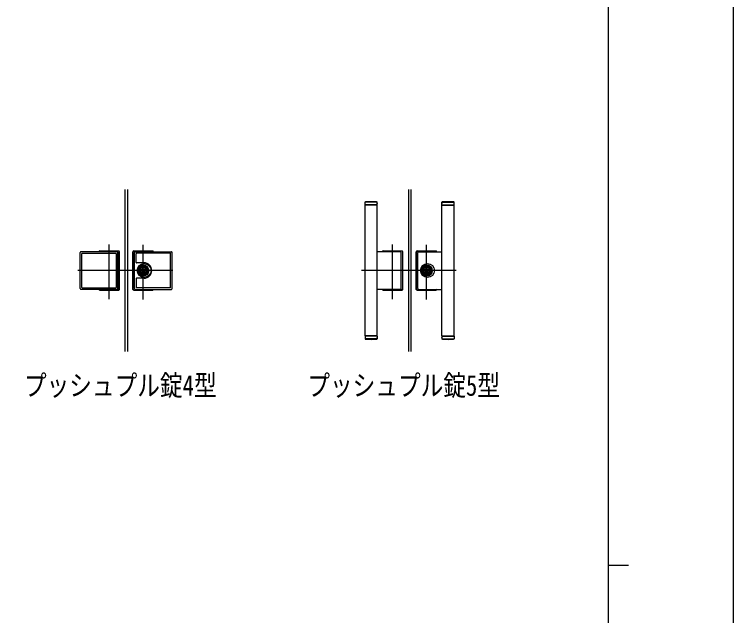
# Model space of a CAD drawing. Units: millimetres, scale not verified. Extents: x -4205 to 4205, y -2970 to 2970.
# Drawn here: x 2428 to 4205, y 0 to 1485 of the extents above; entities that cross this region are included whole.
import ezdxf
from ezdxf.enums import TextEntityAlignment as Align

# ---------------------------------------------------------------- set-up
doc = ezdxf.new("R2010")
doc.units = ezdxf.units.MM
doc.header["$LTSCALE"] = 10
for name, color, linetype in [('0-1_FRONT_V1', 7, 'Continuous'), ('0-2_USER1', 3, 'Continuous'), ('0-3_YKK_12', 2, 'Continuous'), ('0-4_YKK_13', 4, 'Continuous'), ('0-7_YKK_ZWAK', 7, 'Continuous')]:
    doc.layers.add(name, color=color, linetype=linetype)
doc.styles.add('ＭＳ ゴシック', font='')
doc.styles.get('ＭＳ ゴシック').set_extended_font_data('MS Gothic')

msp = doc.modelspace()

# ---------------------------------------------------------------- linework, layer by layer
at = {"layer": '0-1_FRONT_V1'}
for p, q in [((2701.52, 1052.33), (2701.52, 652.33)), ((2707.52, 1052.33), (2707.52, 652.33)), ((3401.52, 1052.33), (3401.52, 652.33)), ((3407.52, 1052.33), (3407.52, 652.33))]:
    msp.add_line(p, q, dxfattribs=at)
at = {"layer": '0-3_YKK_12'}
for p, q in [((2662.52, 781.42), (2662.52, 916.89)), ((2746.52, 780.73), (2746.52, 915.51)), ((3362.52, 781.42), (3362.52, 916.89)), ((3446.52, 780.73), (3446.52, 915.51)), ((2819.55, 852.33), (2585.43, 852.33)), ((3519.55, 852.33), (3285.43, 852.33))]:
    msp.add_line(p, q, dxfattribs=at)
at = {"layer": '0-4_YKK_13'}
for p, q in [((3294.52, 1021.33), (3295.02, 1021.83)), ((3294.52, 1014.83), (3294.52, 1021.33)), ((3324.52, 1021.33), (3294.52, 1021.33)), ((3324.52, 1014.83), (3294.52, 1014.83)), ((3324.52, 1013.83), (3294.52, 1013.83)), ((3294.52, 690.83), (3294.52, 1013.83)), ((3295.02, 1021.83), (3324.02, 1021.83)), ((3295.52, 1013.83), (3295.52, 1014.83)), ((3323.52, 1013.83), (3323.52, 1014.83)), ((3324.02, 1021.83), (3324.52, 1021.33)), ((3324.52, 1014.83), (3324.52, 1021.33)), ((3324.52, 1018.61), (3324.52, 1017.61)), ((3324.52, 690.83), (3324.52, 1013.83)), ((3484.52, 1014.83), (3484.52, 1021.33)), ((3484.52, 1021.33), (3514.52, 1021.33)), ((3484.52, 1018.61), (3484.52, 1017.61)), ((3484.52, 1014.83), (3514.52, 1014.83)), ((3484.52, 1013.83), (3514.52, 1013.83)), ((3484.52, 690.83), (3484.52, 1013.83)), ((3485.52, 1013.83), (3485.52, 1014.83)), ((3513.52, 1013.83), (3513.52, 1014.83)), ((3514.52, 1021.33), (3514.02, 1021.83)), ((3514.52, 1014.83), (3514.52, 1021.33)), ((3514.52, 690.83), (3514.52, 1013.83)), ((2590.88, 807.83), (2590.88, 896.83)), ((2681.87, 898.83), (2592.88, 898.83)), ((2594.88, 810.83), (2594.88, 893.83)), ((2595.88, 894.83), (2678.87, 894.83)), ((2639.02, 900.83), (2686.02, 900.83)), ((2685.52, 900.33), (2639.52, 900.33)), ((2679.87, 893.83), (2679.87, 810.83)), ((2683.87, 807.83), (2683.87, 896.83)), ((2687.52, 806.33), (2687.52, 898.33)), ((2688.02, 805.83), (2688.02, 898.83)), ((2721.02, 805.83), (2721.02, 898.83)), ((2721.52, 806.33), (2721.52, 898.33)), ((2723.02, 900.83), (2770.02, 900.83)), ((2723.52, 900.33), (2769.52, 900.33)), ((2725.17, 807.83), (2725.17, 896.83)), ((2727.17, 898.83), (2816.16, 898.83)), ((2729.17, 872.33), (2729.17, 893.83)), ((2813.16, 894.83), (2730.17, 894.83)), ((2814.16, 810.83), (2814.16, 893.83)), ((2818.16, 807.83), (2818.16, 896.83)), ((3381.87, 898.83), (3324.52, 898.83)), ((3339.02, 900.83), (3386.02, 900.83)), ((3385.52, 900.33), (3339.52, 900.33)), ((3383.87, 807.83), (3383.87, 896.83)), ((3387.52, 806.33), (3387.52, 898.33)), ((3388.02, 805.83), (3388.02, 898.83)), ((3421.02, 805.83), (3421.02, 898.83)), ((3421.52, 806.33), (3421.52, 898.33)), ((3423.02, 900.83), (3470.02, 900.83)), ((3423.52, 900.33), (3469.52, 900.33)), ((3425.17, 807.83), (3425.17, 896.83)), ((3427.17, 898.83), (3484.52, 898.83)), ((2748.72, 871.33), (2730.17, 871.33)), ((2742.28, 853.83), (2739.82, 853.83)), ((2739.82, 850.83), (2739.82, 853.83)), ((2742.85, 853.35), (2743.27, 852.93)), ((2749.78, 862.73), (2743.26, 862.73)), ((2743.27, 852.93), (2743.66, 852.93)), ((2744.52, 853.53), (2743.66, 852.93)), ((2745.12, 853.53), (2744.52, 853.53)), ((2745.62, 853.03), (2745.12, 853.53)), ((2746.39, 853.03), (2745.62, 853.03)), ((2747.09, 852.33), (2746.39, 853.03)), ((2747.92, 853.53), (2747.47, 853.08)), ((2747.47, 852.53), (2747.47, 853.08)), ((2748.52, 853.53), (2747.92, 853.53)), ((2748.52, 853.53), (2749.38, 852.93)), ((2749.97, 852.93), (2749.38, 852.93)), ((2750.22, 853.18), (2749.97, 852.93)), ((2750.87, 853.18), (2750.22, 853.18)), ((2753.22, 853.83), (2750.76, 853.83)), ((2750.87, 851.53), (2750.87, 853.18)), ((2753.22, 850.83), (2753.22, 853.83)), ((3442.28, 853.83), (3439.82, 853.83)), ((3439.82, 850.83), (3439.82, 853.83)), ((3442.85, 853.35), (3443.27, 852.93)), ((3449.78, 862.73), (3443.26, 862.73)), ((3443.27, 852.93), (3443.66, 852.93)), ((3444.52, 853.53), (3443.66, 852.93)), ((3445.12, 853.53), (3444.52, 853.53)), ((3445.62, 853.03), (3445.12, 853.53)), ((3446.39, 853.03), (3445.62, 853.03)), ((3447.09, 852.33), (3446.39, 853.03)), ((3447.92, 853.53), (3447.47, 853.08)), ((3447.47, 852.53), (3447.47, 853.08)), ((3448.52, 853.53), (3447.92, 853.53)), ((3448.52, 853.53), (3449.38, 852.93)), ((3449.97, 852.93), (3449.38, 852.93)), ((3450.22, 853.18), (3449.97, 852.93)), ((3450.87, 853.18), (3450.22, 853.18)), ((3453.22, 853.83), (3450.76, 853.83)), ((3450.87, 851.53), (3450.87, 853.18)), ((3453.22, 850.83), (3453.22, 853.83)), ((2742.28, 850.83), (2739.82, 850.83)), ((2742.17, 851.48), (2742.82, 851.48)), ((2744.52, 851.13), (2743.66, 851.73)), ((2744.52, 851.13), (2745.12, 851.13)), ((2745.12, 851.13), (2745.57, 851.58)), ((2745.57, 852.13), (2745.57, 851.58)), ((2745.77, 852.33), (2745.95, 852.33)), ((2746.65, 851.63), (2747.42, 851.63)), ((2747.09, 852.33), (2747.27, 852.33)), ((2747.42, 851.63), (2747.92, 851.13)), ((2747.92, 851.13), (2748.52, 851.13)), ((2748.52, 851.13), (2749.38, 851.73)), ((2749.77, 851.73), (2749.38, 851.73)), ((2750.19, 851.31), (2749.77, 851.73)), ((2750.87, 851.53), (2750.43, 851.28)), ((2753.22, 850.83), (2750.76, 850.83)), ((3442.28, 850.83), (3439.82, 850.83)), ((3442.17, 851.48), (3442.82, 851.48)), ((3444.52, 851.13), (3443.66, 851.73)), ((3444.52, 851.13), (3445.12, 851.13)), ((3445.12, 851.13), (3445.57, 851.58)), ((3445.57, 852.13), (3445.57, 851.58)), ((3445.77, 852.33), (3445.95, 852.33)), ((3446.65, 851.63), (3447.42, 851.63)), ((3447.09, 852.33), (3447.27, 852.33)), ((3447.42, 851.63), (3447.92, 851.13)), ((3447.92, 851.13), (3448.52, 851.13)), ((3448.52, 851.13), (3449.38, 851.73)), ((3449.77, 851.73), (3449.38, 851.73)), ((3450.19, 851.31), (3449.77, 851.73)), ((3450.87, 851.53), (3450.43, 851.28)), ((3453.22, 850.83), (3450.76, 850.83)), ((2729.17, 832.33), (2729.17, 810.83)), ((2748.72, 833.33), (2730.17, 833.33)), ((2681.87, 805.83), (2592.88, 805.83)), ((2595.88, 809.83), (2678.87, 809.83)), ((2639.02, 803.83), (2686.02, 803.83)), ((2685.52, 804.33), (2639.52, 804.33)), ((2723.02, 803.83), (2770.02, 803.83)), ((2723.52, 804.33), (2769.52, 804.33)), ((2727.17, 805.83), (2816.16, 805.83)), ((2813.16, 809.83), (2730.17, 809.83)), ((3381.87, 805.83), (3324.52, 805.83)), ((3339.02, 803.83), (3386.02, 803.83)), ((3385.52, 804.33), (3339.52, 804.33)), ((3423.02, 803.83), (3470.02, 803.83)), ((3423.52, 804.33), (3469.52, 804.33)), ((3427.17, 805.83), (3484.52, 805.83)), ((3324.52, 690.83), (3294.52, 690.83)), ((3324.52, 683.33), (3294.52, 683.33)), ((3294.52, 683.33), (3295.02, 682.83)), ((3295.52, 690.83), (3295.52, 689.83)), ((3323.52, 690.83), (3323.52, 689.83)), ((3324.52, 689.83), (3324.52, 683.33)), ((3324.52, 686.05), (3324.52, 687.05)), ((3484.52, 690.83), (3514.52, 690.83)), ((3484.52, 689.83), (3514.52, 689.83)), ((3484.52, 689.83), (3484.52, 683.33)), ((3484.52, 686.05), (3484.52, 687.05)), ((3485.02, 682.83), (3484.52, 683.33)), ((3484.52, 683.33), (3514.52, 683.33)), ((3514.02, 682.83), (3485.02, 682.83)), ((3485.52, 690.83), (3485.52, 689.83)), ((3513.52, 690.83), (3513.52, 689.83)), ((3514.52, 683.33), (3514.02, 682.83)), ((3514.52, 689.83), (3514.52, 683.33))]:
    msp.add_line(p, q, dxfattribs=at)
for points in [[(3514.02, 1021.83), (3485.02, 1021.83), (3484.52, 1021.33)], [(2742.17, 851.48), (2742.17, 853.13), (2742.61, 853.38)], [(3442.17, 851.48), (3442.17, 853.13), (3442.61, 853.38)], [(2742.82, 851.48), (2743.07, 851.73), (2743.66, 851.73)], [(2745.77, 852.33), (2745.95, 852.33), (2746.65, 851.63)], [(3442.82, 851.48), (3443.07, 851.73), (3443.66, 851.73)], [(3445.77, 852.33), (3445.95, 852.33), (3446.65, 851.63)], [(3324.52, 689.83), (3294.52, 689.83), (3294.52, 683.33)], [(3295.02, 682.83), (3324.02, 682.83), (3324.52, 683.33)]]:
    msp.add_lwpolyline(points, dxfattribs=at)
for centre, radius in [((2748.82, 852.33), 17), ((2746.52, 852.33), 13.75), ((2746.52, 852.33), 12.5), ((2746.52, 852.33), 10.9), ((2746.52, 852.33), 9.93), ((2746.52, 852.33), 8.4), ((2746.52, 852.33), 8.3), ((3448.82, 852.33), 17), ((3446.52, 852.33), 13.75), ((3446.52, 852.33), 12.5), ((3446.52, 852.33), 10.9), ((3446.52, 852.33), 9.93), ((3446.52, 852.33), 8.4), ((3446.52, 852.33), 8.3)]:
    msp.add_circle(centre, radius, dxfattribs=at)
for centre, radius, start, end in [((3309.52, 839.83), 182.5, 85.75781, 94.24219), ((3499.52, 839.83), 182.5, 85.75781, 94.24219), ((2592.88, 896.83), 2, 90, 180), ((2595.88, 893.83), 1, 90, 180), ((2639.02, 898.83), 2, 90, 180), ((2639.52, 898.33), 2, 90, 165.52249), ((2678.87, 893.83), 1, 0, 90), ((2681.87, 896.83), 2, 0, 90), ((2685.52, 898.33), 2, 0, 90), ((2686.02, 898.83), 2, 0, 90), ((2723.02, 898.83), 2, 90, 180), ((2723.52, 898.33), 2, 90, 180), ((2727.17, 896.83), 2, 90, 180), ((2730.17, 893.83), 1, 90, 180), ((2769.52, 898.33), 2, 14.47751, 90), ((2770.02, 898.83), 2, 0, 90), ((2813.16, 893.83), 1, 0, 90), ((2816.16, 896.83), 2, 0, 90), ((3339.02, 898.83), 2, 90, 177.83656), ((3339.02, 898.83), 2, 179.04876, 180), ((3339.52, 898.33), 2, 164.53786, 180), ((3339.52, 898.33), 2, 90, 163.27669), ((3381.87, 896.83), 2, 0, 90), ((3385.52, 898.33), 2, 0, 90), ((3386.02, 898.83), 2, 0, 90), ((3423.02, 898.83), 2, 90, 180), ((3423.52, 898.33), 2, 90, 180), ((3427.17, 896.83), 2, 90, 180), ((3469.52, 898.33), 2, 14.47751, 90), ((3470.02, 898.83), 2, 0, 90), ((3469.52, 898.33), 2, 0, 14.47751), ((2730.17, 872.33), 1, 180, 270), ((2748.72, 852.33), 19, 270, 90), ((2746.52, 852.33), 13.5, 90, 270), ((2746.72, 852.33), 5.7, 164.74248, 195.25752), ((2746.52, 852.33), 4.5, 19.47122, 160.52878), ((2742.71, 853.21), 0.2, 45, 120), ((2746.52, 852.33), 13.5, 270, 90), ((2746.72, 852.33), 5.7, 344.74248, 15.25752), ((3446.52, 852.33), 13.5, 90, 270), ((3446.72, 852.33), 5.7, 164.74248, 195.25752), ((3446.52, 852.33), 4.5, 19.47122, 160.52878), ((3442.71, 853.21), 0.2, 45, 120), ((3446.52, 852.33), 13.5, 270, 90), ((3446.72, 852.33), 5.7, 344.74248, 15.25752), ((2746.52, 852.33), 4.5, 199.47122, 340.52878), ((2745.77, 852.13), 0.2, 90, 180), ((2747.27, 852.53), 0.2, 270, 0), ((2750.33, 851.45), 0.2, 225, 300), ((3446.52, 852.33), 4.5, 199.47122, 340.52878), ((3445.77, 852.13), 0.2, 90, 180), ((3447.27, 852.53), 0.2, 270, 0), ((3450.33, 851.45), 0.2, 225, 300), ((2730.17, 832.33), 1, 90, 180), ((2592.88, 807.83), 2, 180, 270), ((2595.88, 810.83), 1, 180, 270), ((2639.02, 805.83), 2, 180, 270), ((2639.52, 806.33), 2, 193.43251, 270), ((2678.87, 810.83), 1, 270, 0), ((2681.87, 807.83), 2, 270, 0), ((2685.52, 806.33), 2, 270, 0), ((2686.02, 805.83), 2, 270, 0), ((2723.02, 805.83), 2, 180, 270), ((2723.52, 806.33), 2, 180, 270), ((2727.17, 807.83), 2, 180, 270), ((2730.17, 810.83), 1, 180, 270), ((2769.52, 806.33), 2, 270, 345.52249), ((2770.02, 805.83), 2, 270, 0), ((2813.16, 810.83), 1, 270, 0), ((2816.16, 807.83), 2, 270, 0), ((3339.02, 805.83), 2, 180, 180.55079), ((3339.02, 805.83), 2, 181.44968, 270), ((3339.52, 806.33), 2, 180, 195.0471), ((3339.52, 806.33), 2, 195.97984, 270), ((3381.87, 807.83), 2, 270, 0), ((3385.52, 806.33), 2, 270, 0), ((3386.02, 805.83), 2, 270, 0), ((3423.02, 805.83), 2, 180, 270), ((3423.52, 806.33), 2, 180, 270), ((3427.17, 807.83), 2, 180, 270), ((3469.52, 806.33), 2, 270, 345.52249), ((3470.02, 805.83), 2, 270, 0), ((3469.52, 806.33), 2, 345.52249, 0), ((3470.02, 805.83), 2, 358.47685, 0), ((3309.52, 864.83), 182.5, 265.75781, 274.24219), ((3499.52, 864.83), 182.5, 265.75781, 274.24219)]:
    msp.add_arc(centre, radius, start, end, dxfattribs=at)
at = {"layer": '0-7_YKK_ZWAK'}
for p, q in [((3895.02, 2775), (3895.02, -2525)), ((3895.02, 125), (3945.02, 125))]:
    msp.add_line(p, q, dxfattribs=at)
msp.add_lwpolyline([(-4205, -2970), (4205, -2970), (4205, 2970), (-4205, 2970)], close=True, dxfattribs=at)

# ---------------------------------------------------------------- texts
at = {"layer": '0-2_USER1', "style": 'ＭＳ ゴシック', "width": 0.8}
for s, p in [('プッシュプル錠4型', (2451.92, 527.62)), ('プッシュプル錠5型', (3151.92, 527.62))]:
    msp.add_text(s, height=51.32, dxfattribs=at).set_placement(p, align=Align.BOTTOM_LEFT)

doc.saveas('drawing.dxf')
